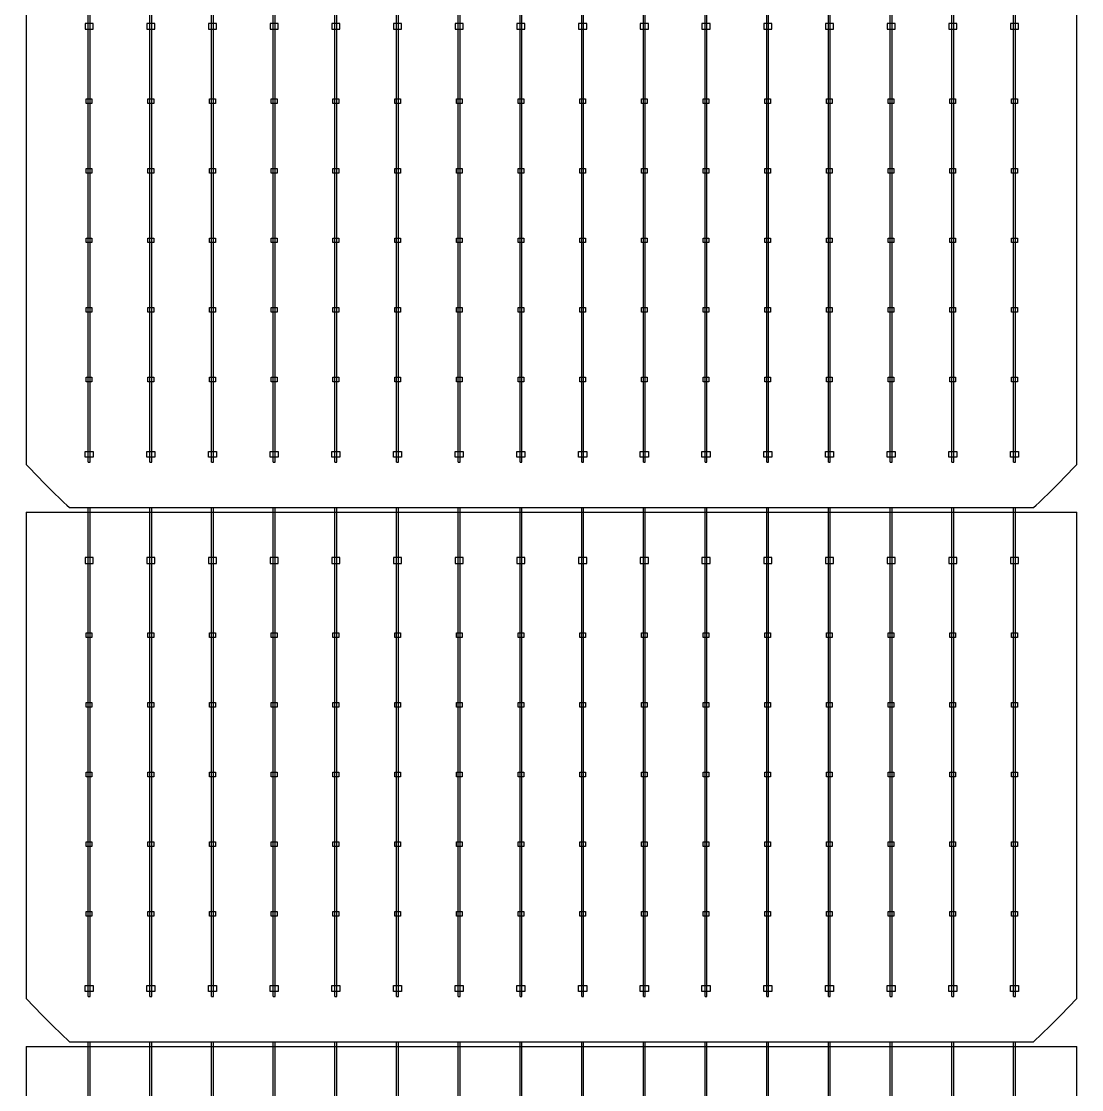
# Model space of a CAD drawing. Header units: millimetres. Extents: x 10297564 to 11610295, y -9287743 to -8409454.
# Drawn here: x 10669964 to 10671439, y -9196806 to -9195320 of the extents above; entities that cross this region are included whole.
import ezdxf

# ---------------------------------------------------------------- set-up
doc = ezdxf.new("R2010")
doc.units = ezdxf.units.MM
doc.header["$LTSCALE"] = 100
doc.layers.add('TEXTLINE', color=1, linetype='Continuous')

# ---------------------------------------------------------------- blocks, each defined once
blk = doc.blocks.new('635W')
for p, q in [((10686473.86, -10025107.31), (10686473.86, -10025022.51)), ((10686474.18, -10025107.31), (10686474.18, -10025022.51)), ((10686484.56, -10025107.31), (10686484.56, -10025022.51)), ((10686484.88, -10025107.31), (10686484.88, -10025022.51)), ((10686495.26, -10025107.31), (10686495.26, -10025022.51)), ((10686495.58, -10025107.31), (10686495.58, -10025022.51)), ((10686505.96, -10025107.31), (10686505.96, -10025022.51)), ((10686506.28, -10025107.31), (10686506.28, -10025022.51)), ((10686516.66, -10025107.31), (10686516.66, -10025022.51)), ((10686516.98, -10025107.31), (10686516.98, -10025022.51)), ((10686527.36, -10025107.31), (10686527.36, -10025022.51)), ((10686527.68, -10025107.31), (10686527.68, -10025022.51)), ((10686538.06, -10025107.31), (10686538.06, -10025022.51)), ((10686538.38, -10025107.31), (10686538.38, -10025022.51)), ((10686548.76, -10025107.31), (10686548.76, -10025022.51)), ((10686549.08, -10025107.31), (10686549.08, -10025022.51)), ((10686559.46, -10025107.31), (10686559.46, -10025022.51)), ((10686559.78, -10025107.31), (10686559.78, -10025022.51)), ((10686570.16, -10025107.31), (10686570.16, -10025022.51)), ((10686570.48, -10025107.31), (10686570.48, -10025022.51)), ((10686580.86, -10025107.31), (10686580.86, -10025022.51)), ((10686581.18, -10025107.31), (10686581.18, -10025022.51)), ((10686591.56, -10025107.31), (10686591.56, -10025022.51)), ((10686591.88, -10025107.31), (10686591.88, -10025022.51)), ((10686602.26, -10025107.31), (10686602.26, -10025022.51)), ((10686602.58, -10025107.31), (10686602.58, -10025022.51)), ((10686612.96, -10025107.31), (10686612.96, -10025022.51)), ((10686613.28, -10025107.31), (10686613.28, -10025022.51)), ((10686623.66, -10025107.31), (10686623.66, -10025022.51)), ((10686623.98, -10025107.31), (10686623.98, -10025022.51)), ((10686634.36, -10025107.31), (10686634.36, -10025022.51)), ((10686634.68, -10025107.31), (10686634.68, -10025022.51)), ((10686463.12, -10025115.99), (10686645.32, -10025115.99)), ((10686473.86, -10025199.99), (10686473.86, -10025115.18)), ((10686474.18, -10025199.99), (10686474.18, -10025115.18)), ((10686484.56, -10025199.99), (10686484.56, -10025115.18)), ((10686484.88, -10025199.99), (10686484.88, -10025115.18)), ((10686495.26, -10025199.99), (10686495.26, -10025115.18)), ((10686495.58, -10025199.99), (10686495.58, -10025115.18)), ((10686505.96, -10025199.99), (10686505.96, -10025115.18)), ((10686506.28, -10025199.99), (10686506.28, -10025115.18)), ((10686516.66, -10025199.99), (10686516.66, -10025115.18)), ((10686516.98, -10025199.99), (10686516.98, -10025115.18)), ((10686527.36, -10025199.99), (10686527.36, -10025115.18)), ((10686527.68, -10025199.99), (10686527.68, -10025115.18)), ((10686538.06, -10025199.99), (10686538.06, -10025115.18)), ((10686538.38, -10025199.99), (10686538.38, -10025115.18)), ((10686548.76, -10025199.99), (10686548.76, -10025115.18)), ((10686549.08, -10025199.99), (10686549.08, -10025115.18)), ((10686559.46, -10025199.99), (10686559.46, -10025115.18)), ((10686559.78, -10025199.99), (10686559.78, -10025115.18)), ((10686570.16, -10025199.99), (10686570.16, -10025115.18)), ((10686570.48, -10025199.99), (10686570.48, -10025115.18)), ((10686580.86, -10025199.99), (10686580.86, -10025115.18)), ((10686581.18, -10025199.99), (10686581.18, -10025115.18)), ((10686591.56, -10025199.99), (10686591.56, -10025115.18)), ((10686591.88, -10025199.99), (10686591.88, -10025115.18)), ((10686602.26, -10025199.99), (10686602.26, -10025115.18)), ((10686602.58, -10025199.99), (10686602.58, -10025115.18)), ((10686612.96, -10025199.99), (10686612.96, -10025115.18)), ((10686613.28, -10025199.99), (10686613.28, -10025115.18)), ((10686623.66, -10025199.99), (10686623.66, -10025115.18)), ((10686623.98, -10025199.99), (10686623.98, -10025115.18)), ((10686634.36, -10025199.99), (10686634.36, -10025115.18)), ((10686634.68, -10025199.99), (10686634.68, -10025115.18)), ((10686463.12, -10025208.66), (10686645.32, -10025208.66)), ((10686473.86, -10025292.66), (10686473.86, -10025207.86)), ((10686474.18, -10025292.66), (10686474.18, -10025207.86)), ((10686484.56, -10025292.66), (10686484.56, -10025207.86)), ((10686484.88, -10025292.66), (10686484.88, -10025207.86)), ((10686495.26, -10025292.66), (10686495.26, -10025207.86)), ((10686495.58, -10025292.66), (10686495.58, -10025207.86)), ((10686505.96, -10025292.66), (10686505.96, -10025207.86)), ((10686506.28, -10025292.66), (10686506.28, -10025207.86)), ((10686516.66, -10025292.66), (10686516.66, -10025207.86)), ((10686516.98, -10025292.66), (10686516.98, -10025207.86)), ((10686527.36, -10025292.66), (10686527.36, -10025207.86)), ((10686527.68, -10025292.66), (10686527.68, -10025207.86)), ((10686538.06, -10025292.66), (10686538.06, -10025207.86)), ((10686538.38, -10025292.66), (10686538.38, -10025207.86)), ((10686548.76, -10025292.66), (10686548.76, -10025207.86)), ((10686549.08, -10025292.66), (10686549.08, -10025207.86)), ((10686559.46, -10025292.66), (10686559.46, -10025207.86)), ((10686559.78, -10025292.66), (10686559.78, -10025207.86)), ((10686570.16, -10025292.66), (10686570.16, -10025207.86)), ((10686570.48, -10025292.66), (10686570.48, -10025207.86)), ((10686580.86, -10025292.66), (10686580.86, -10025207.86)), ((10686581.18, -10025292.66), (10686581.18, -10025207.86)), ((10686591.56, -10025292.66), (10686591.56, -10025207.86)), ((10686591.88, -10025292.66), (10686591.88, -10025207.86)), ((10686602.26, -10025292.66), (10686602.26, -10025207.86)), ((10686602.58, -10025292.66), (10686602.58, -10025207.86)), ((10686612.96, -10025292.66), (10686612.96, -10025207.86)), ((10686613.28, -10025292.66), (10686613.28, -10025207.86)), ((10686623.66, -10025292.66), (10686623.66, -10025207.86)), ((10686623.98, -10025292.66), (10686623.98, -10025207.86)), ((10686634.36, -10025292.66), (10686634.36, -10025207.86)), ((10686634.68, -10025292.66), (10686634.68, -10025207.86))]:
    blk.add_line(p, q)
for points in [[(10686463.12, -10025023.31), (10686463.12, -10025107.68)], [(10686645.32, -10025107.68), (10686645.32, -10025023.31)], [(10686473.86, -10025107.31), (10686474.18, -10025107.31)], [(10686484.56, -10025107.31), (10686484.88, -10025107.31)], [(10686495.26, -10025107.31), (10686495.58, -10025107.31)], [(10686505.96, -10025107.31), (10686506.28, -10025107.31)], [(10686516.66, -10025107.31), (10686516.98, -10025107.31)], [(10686527.36, -10025107.31), (10686527.68, -10025107.31)], [(10686538.06, -10025107.31), (10686538.38, -10025107.31)], [(10686548.76, -10025107.31), (10686549.08, -10025107.31)], [(10686559.46, -10025107.31), (10686559.78, -10025107.31)], [(10686570.16, -10025107.31), (10686570.48, -10025107.31)], [(10686580.86, -10025107.31), (10686581.18, -10025107.31)], [(10686591.56, -10025107.31), (10686591.88, -10025107.31)], [(10686602.26, -10025107.31), (10686602.58, -10025107.31)], [(10686612.96, -10025107.31), (10686613.28, -10025107.31)], [(10686623.66, -10025107.31), (10686623.98, -10025107.31)], [(10686634.36, -10025107.31), (10686634.68, -10025107.31)], [(10686463.12, -10025115.99), (10686463.12, -10025200.36)], [(10686470.63, -10025115.19), (10686637.82, -10025115.19)], [(10686645.32, -10025200.36), (10686645.32, -10025115.99)], [(10686473.86, -10025199.99), (10686474.18, -10025199.99)], [(10686484.56, -10025199.99), (10686484.88, -10025199.99)], [(10686495.26, -10025199.99), (10686495.58, -10025199.99)], [(10686505.96, -10025199.99), (10686506.28, -10025199.99)], [(10686516.66, -10025199.99), (10686516.98, -10025199.99)], [(10686527.36, -10025199.99), (10686527.68, -10025199.99)], [(10686538.06, -10025199.99), (10686538.38, -10025199.99)], [(10686548.76, -10025199.99), (10686549.08, -10025199.99)], [(10686559.46, -10025199.99), (10686559.78, -10025199.99)], [(10686570.16, -10025199.99), (10686570.48, -10025199.99)], [(10686580.86, -10025199.99), (10686581.18, -10025199.99)], [(10686591.56, -10025199.99), (10686591.88, -10025199.99)], [(10686602.26, -10025199.99), (10686602.58, -10025199.99)], [(10686612.96, -10025199.99), (10686613.28, -10025199.99)], [(10686623.66, -10025199.99), (10686623.98, -10025199.99)], [(10686634.36, -10025199.99), (10686634.68, -10025199.99)], [(10686463.12, -10025208.66), (10686463.12, -10025293.03)], [(10686470.63, -10025207.86), (10686637.82, -10025207.86)], [(10686645.32, -10025293.03), (10686645.32, -10025208.66)]]:
    blk.add_lwpolyline(points)
for points in [[(10686474.72, -10025032.18), (10686474.72, -10025031.18), (10686473.32, -10025031.18), (10686473.32, -10025032.18)], [(10686485.42, -10025032.18), (10686485.42, -10025031.18), (10686484.02, -10025031.18), (10686484.02, -10025032.18)], [(10686496.12, -10025032.18), (10686496.12, -10025031.18), (10686494.72, -10025031.18), (10686494.72, -10025032.18)], [(10686506.82, -10025032.18), (10686506.82, -10025031.18), (10686505.42, -10025031.18), (10686505.42, -10025032.18)], [(10686517.52, -10025032.18), (10686517.52, -10025031.18), (10686516.12, -10025031.18), (10686516.12, -10025032.18)], [(10686528.22, -10025032.18), (10686528.22, -10025031.18), (10686526.82, -10025031.18), (10686526.82, -10025032.18)], [(10686538.92, -10025032.18), (10686538.92, -10025031.18), (10686537.52, -10025031.18), (10686537.52, -10025032.18)], [(10686549.62, -10025032.18), (10686549.62, -10025031.18), (10686548.22, -10025031.18), (10686548.22, -10025032.18)], [(10686560.32, -10025032.18), (10686560.32, -10025031.18), (10686558.92, -10025031.18), (10686558.92, -10025032.18)], [(10686571.02, -10025032.18), (10686571.02, -10025031.18), (10686569.62, -10025031.18), (10686569.62, -10025032.18)], [(10686581.72, -10025032.18), (10686581.72, -10025031.18), (10686580.32, -10025031.18), (10686580.32, -10025032.18)], [(10686592.42, -10025032.18), (10686592.42, -10025031.18), (10686591.02, -10025031.18), (10686591.02, -10025032.18)], [(10686603.12, -10025032.18), (10686603.12, -10025031.18), (10686601.72, -10025031.18), (10686601.72, -10025032.18)], [(10686613.82, -10025032.18), (10686613.82, -10025031.18), (10686612.42, -10025031.18), (10686612.42, -10025032.18)], [(10686624.52, -10025032.18), (10686624.52, -10025031.18), (10686623.12, -10025031.18), (10686623.12, -10025032.18)], [(10686635.22, -10025032.18), (10686635.22, -10025031.18), (10686633.82, -10025031.18), (10686633.82, -10025032.18)], [(10686473.52, -10025044.25), (10686474.52, -10025044.25), (10686474.52, -10025045.05), (10686473.52, -10025045.05)], [(10686484.22, -10025044.25), (10686485.22, -10025044.25), (10686485.22, -10025045.05), (10686484.22, -10025045.05)], [(10686494.92, -10025044.25), (10686495.92, -10025044.25), (10686495.92, -10025045.05), (10686494.92, -10025045.05)], [(10686505.62, -10025044.25), (10686506.62, -10025044.25), (10686506.62, -10025045.05), (10686505.62, -10025045.05)], [(10686516.32, -10025044.25), (10686517.32, -10025044.25), (10686517.32, -10025045.05), (10686516.32, -10025045.05)], [(10686527.02, -10025044.25), (10686528.02, -10025044.25), (10686528.02, -10025045.05), (10686527.02, -10025045.05)], [(10686537.72, -10025044.25), (10686538.72, -10025044.25), (10686538.72, -10025045.05), (10686537.72, -10025045.05)], [(10686548.42, -10025044.25), (10686549.42, -10025044.25), (10686549.42, -10025045.05), (10686548.42, -10025045.05)], [(10686559.12, -10025044.25), (10686560.12, -10025044.25), (10686560.12, -10025045.05), (10686559.12, -10025045.05)], [(10686569.82, -10025044.25), (10686570.82, -10025044.25), (10686570.82, -10025045.05), (10686569.82, -10025045.05)], [(10686580.52, -10025044.25), (10686581.52, -10025044.25), (10686581.52, -10025045.05), (10686580.52, -10025045.05)], [(10686591.22, -10025044.25), (10686592.22, -10025044.25), (10686592.22, -10025045.05), (10686591.22, -10025045.05)], [(10686601.92, -10025044.25), (10686602.92, -10025044.25), (10686602.92, -10025045.05), (10686601.92, -10025045.05)], [(10686612.62, -10025044.25), (10686613.62, -10025044.25), (10686613.62, -10025045.05), (10686612.62, -10025045.05)], [(10686623.32, -10025044.25), (10686624.32, -10025044.25), (10686624.32, -10025045.05), (10686623.32, -10025045.05)], [(10686634.02, -10025044.25), (10686635.02, -10025044.25), (10686635.02, -10025045.05), (10686634.02, -10025045.05)], [(10686473.52, -10025056.33), (10686474.52, -10025056.33), (10686474.52, -10025057.13), (10686473.52, -10025057.13)], [(10686484.22, -10025056.33), (10686485.22, -10025056.33), (10686485.22, -10025057.13), (10686484.22, -10025057.13)], [(10686494.92, -10025056.33), (10686495.92, -10025056.33), (10686495.92, -10025057.13), (10686494.92, -10025057.13)], [(10686505.62, -10025056.33), (10686506.62, -10025056.33), (10686506.62, -10025057.13), (10686505.62, -10025057.13)], [(10686516.32, -10025056.33), (10686517.32, -10025056.33), (10686517.32, -10025057.13), (10686516.32, -10025057.13)], [(10686527.02, -10025056.33), (10686528.02, -10025056.33), (10686528.02, -10025057.13), (10686527.02, -10025057.13)], [(10686537.72, -10025056.33), (10686538.72, -10025056.33), (10686538.72, -10025057.13), (10686537.72, -10025057.13)], [(10686548.42, -10025056.33), (10686549.42, -10025056.33), (10686549.42, -10025057.13), (10686548.42, -10025057.13)], [(10686559.12, -10025056.33), (10686560.12, -10025056.33), (10686560.12, -10025057.13), (10686559.12, -10025057.13)], [(10686569.82, -10025056.33), (10686570.82, -10025056.33), (10686570.82, -10025057.13), (10686569.82, -10025057.13)], [(10686580.52, -10025056.33), (10686581.52, -10025056.33), (10686581.52, -10025057.13), (10686580.52, -10025057.13)], [(10686591.22, -10025056.33), (10686592.22, -10025056.33), (10686592.22, -10025057.13), (10686591.22, -10025057.13)], [(10686601.92, -10025056.33), (10686602.92, -10025056.33), (10686602.92, -10025057.13), (10686601.92, -10025057.13)], [(10686612.62, -10025056.33), (10686613.62, -10025056.33), (10686613.62, -10025057.13), (10686612.62, -10025057.13)], [(10686623.32, -10025056.33), (10686624.32, -10025056.33), (10686624.32, -10025057.13), (10686623.32, -10025057.13)], [(10686634.02, -10025056.33), (10686635.02, -10025056.33), (10686635.02, -10025057.13), (10686634.02, -10025057.13)], [(10686473.52, -10025068.41), (10686474.52, -10025068.41), (10686474.52, -10025069.21), (10686473.52, -10025069.21)], [(10686484.22, -10025068.41), (10686485.22, -10025068.41), (10686485.22, -10025069.21), (10686484.22, -10025069.21)], [(10686494.92, -10025068.41), (10686495.92, -10025068.41), (10686495.92, -10025069.21), (10686494.92, -10025069.21)], [(10686505.62, -10025068.41), (10686506.62, -10025068.41), (10686506.62, -10025069.21), (10686505.62, -10025069.21)], [(10686516.32, -10025068.41), (10686517.32, -10025068.41), (10686517.32, -10025069.21), (10686516.32, -10025069.21)], [(10686527.02, -10025068.41), (10686528.02, -10025068.41), (10686528.02, -10025069.21), (10686527.02, -10025069.21)], [(10686537.72, -10025068.41), (10686538.72, -10025068.41), (10686538.72, -10025069.21), (10686537.72, -10025069.21)], [(10686548.42, -10025068.41), (10686549.42, -10025068.41), (10686549.42, -10025069.21), (10686548.42, -10025069.21)], [(10686559.12, -10025068.41), (10686560.12, -10025068.41), (10686560.12, -10025069.21), (10686559.12, -10025069.21)], [(10686569.82, -10025068.41), (10686570.82, -10025068.41), (10686570.82, -10025069.21), (10686569.82, -10025069.21)], [(10686580.52, -10025068.41), (10686581.52, -10025068.41), (10686581.52, -10025069.21), (10686580.52, -10025069.21)], [(10686591.22, -10025068.41), (10686592.22, -10025068.41), (10686592.22, -10025069.21), (10686591.22, -10025069.21)], [(10686601.92, -10025068.41), (10686602.92, -10025068.41), (10686602.92, -10025069.21), (10686601.92, -10025069.21)], [(10686612.62, -10025068.41), (10686613.62, -10025068.41), (10686613.62, -10025069.21), (10686612.62, -10025069.21)], [(10686623.32, -10025068.41), (10686624.32, -10025068.41), (10686624.32, -10025069.21), (10686623.32, -10025069.21)], [(10686634.02, -10025068.41), (10686635.02, -10025068.41), (10686635.02, -10025069.21), (10686634.02, -10025069.21)], [(10686473.52, -10025080.49), (10686474.52, -10025080.49), (10686474.52, -10025081.29), (10686473.52, -10025081.29)], [(10686484.22, -10025080.49), (10686485.22, -10025080.49), (10686485.22, -10025081.29), (10686484.22, -10025081.29)], [(10686494.92, -10025080.49), (10686495.92, -10025080.49), (10686495.92, -10025081.29), (10686494.92, -10025081.29)], [(10686505.62, -10025080.49), (10686506.62, -10025080.49), (10686506.62, -10025081.29), (10686505.62, -10025081.29)], [(10686516.32, -10025080.49), (10686517.32, -10025080.49), (10686517.32, -10025081.29), (10686516.32, -10025081.29)], [(10686527.02, -10025080.49), (10686528.02, -10025080.49), (10686528.02, -10025081.29), (10686527.02, -10025081.29)], [(10686537.72, -10025080.49), (10686538.72, -10025080.49), (10686538.72, -10025081.29), (10686537.72, -10025081.29)], [(10686548.42, -10025080.49), (10686549.42, -10025080.49), (10686549.42, -10025081.29), (10686548.42, -10025081.29)], [(10686559.12, -10025080.49), (10686560.12, -10025080.49), (10686560.12, -10025081.29), (10686559.12, -10025081.29)], [(10686569.82, -10025080.49), (10686570.82, -10025080.49), (10686570.82, -10025081.29), (10686569.82, -10025081.29)], [(10686580.52, -10025080.49), (10686581.52, -10025080.49), (10686581.52, -10025081.29), (10686580.52, -10025081.29)], [(10686591.22, -10025080.49), (10686592.22, -10025080.49), (10686592.22, -10025081.29), (10686591.22, -10025081.29)], [(10686601.92, -10025080.49), (10686602.92, -10025080.49), (10686602.92, -10025081.29), (10686601.92, -10025081.29)], [(10686612.62, -10025080.49), (10686613.62, -10025080.49), (10686613.62, -10025081.29), (10686612.62, -10025081.29)], [(10686623.32, -10025080.49), (10686624.32, -10025080.49), (10686624.32, -10025081.29), (10686623.32, -10025081.29)], [(10686634.02, -10025080.49), (10686635.02, -10025080.49), (10686635.02, -10025081.29), (10686634.02, -10025081.29)], [(10686473.52, -10025092.57), (10686474.52, -10025092.57), (10686474.52, -10025093.37), (10686473.52, -10025093.37)], [(10686484.22, -10025092.57), (10686485.22, -10025092.57), (10686485.22, -10025093.37), (10686484.22, -10025093.37)], [(10686494.92, -10025092.57), (10686495.92, -10025092.57), (10686495.92, -10025093.37), (10686494.92, -10025093.37)], [(10686505.62, -10025092.57), (10686506.62, -10025092.57), (10686506.62, -10025093.37), (10686505.62, -10025093.37)], [(10686516.32, -10025092.57), (10686517.32, -10025092.57), (10686517.32, -10025093.37), (10686516.32, -10025093.37)], [(10686527.02, -10025092.57), (10686528.02, -10025092.57), (10686528.02, -10025093.37), (10686527.02, -10025093.37)], [(10686537.72, -10025092.57), (10686538.72, -10025092.57), (10686538.72, -10025093.37), (10686537.72, -10025093.37)], [(10686548.42, -10025092.57), (10686549.42, -10025092.57), (10686549.42, -10025093.37), (10686548.42, -10025093.37)], [(10686559.12, -10025092.57), (10686560.12, -10025092.57), (10686560.12, -10025093.37), (10686559.12, -10025093.37)], [(10686569.82, -10025092.57), (10686570.82, -10025092.57), (10686570.82, -10025093.37), (10686569.82, -10025093.37)], [(10686580.52, -10025092.57), (10686581.52, -10025092.57), (10686581.52, -10025093.37), (10686580.52, -10025093.37)], [(10686591.22, -10025092.57), (10686592.22, -10025092.57), (10686592.22, -10025093.37), (10686591.22, -10025093.37)], [(10686601.92, -10025092.57), (10686602.92, -10025092.57), (10686602.92, -10025093.37), (10686601.92, -10025093.37)], [(10686612.62, -10025092.57), (10686613.62, -10025092.57), (10686613.62, -10025093.37), (10686612.62, -10025093.37)], [(10686623.32, -10025092.57), (10686624.32, -10025092.57), (10686624.32, -10025093.37), (10686623.32, -10025093.37)], [(10686634.02, -10025092.57), (10686635.02, -10025092.57), (10686635.02, -10025093.37), (10686634.02, -10025093.37)], [(10686474.72, -10025105.44), (10686474.72, -10025106.44), (10686473.32, -10025106.44), (10686473.32, -10025105.44)], [(10686485.42, -10025105.44), (10686485.42, -10025106.44), (10686484.02, -10025106.44), (10686484.02, -10025105.44)], [(10686496.12, -10025105.44), (10686496.12, -10025106.44), (10686494.72, -10025106.44), (10686494.72, -10025105.44)], [(10686506.82, -10025105.44), (10686506.82, -10025106.44), (10686505.42, -10025106.44), (10686505.42, -10025105.44)], [(10686517.52, -10025105.44), (10686517.52, -10025106.44), (10686516.12, -10025106.44), (10686516.12, -10025105.44)], [(10686528.22, -10025105.44), (10686528.22, -10025106.44), (10686526.82, -10025106.44), (10686526.82, -10025105.44)], [(10686538.92, -10025105.44), (10686538.92, -10025106.44), (10686537.52, -10025106.44), (10686537.52, -10025105.44)], [(10686549.62, -10025105.44), (10686549.62, -10025106.44), (10686548.22, -10025106.44), (10686548.22, -10025105.44)], [(10686560.32, -10025105.44), (10686560.32, -10025106.44), (10686558.92, -10025106.44), (10686558.92, -10025105.44)], [(10686571.02, -10025105.44), (10686571.02, -10025106.44), (10686569.62, -10025106.44), (10686569.62, -10025105.44)], [(10686581.72, -10025105.44), (10686581.72, -10025106.44), (10686580.32, -10025106.44), (10686580.32, -10025105.44)], [(10686592.42, -10025105.44), (10686592.42, -10025106.44), (10686591.02, -10025106.44), (10686591.02, -10025105.44)], [(10686603.12, -10025105.44), (10686603.12, -10025106.44), (10686601.72, -10025106.44), (10686601.72, -10025105.44)], [(10686613.82, -10025105.44), (10686613.82, -10025106.44), (10686612.42, -10025106.44), (10686612.42, -10025105.44)], [(10686624.52, -10025105.44), (10686624.52, -10025106.44), (10686623.12, -10025106.44), (10686623.12, -10025105.44)], [(10686635.22, -10025105.44), (10686635.22, -10025106.44), (10686633.82, -10025106.44), (10686633.82, -10025105.44)], [(10686474.72, -10025124.86), (10686474.72, -10025123.86), (10686473.32, -10025123.86), (10686473.32, -10025124.86)], [(10686485.42, -10025124.86), (10686485.42, -10025123.86), (10686484.02, -10025123.86), (10686484.02, -10025124.86)], [(10686496.12, -10025124.86), (10686496.12, -10025123.86), (10686494.72, -10025123.86), (10686494.72, -10025124.86)], [(10686506.82, -10025124.86), (10686506.82, -10025123.86), (10686505.42, -10025123.86), (10686505.42, -10025124.86)], [(10686517.52, -10025124.86), (10686517.52, -10025123.86), (10686516.12, -10025123.86), (10686516.12, -10025124.86)], [(10686528.22, -10025124.86), (10686528.22, -10025123.86), (10686526.82, -10025123.86), (10686526.82, -10025124.86)], [(10686538.92, -10025124.86), (10686538.92, -10025123.86), (10686537.52, -10025123.86), (10686537.52, -10025124.86)], [(10686549.62, -10025124.86), (10686549.62, -10025123.86), (10686548.22, -10025123.86), (10686548.22, -10025124.86)], [(10686560.32, -10025124.86), (10686560.32, -10025123.86), (10686558.92, -10025123.86), (10686558.92, -10025124.86)], [(10686571.02, -10025124.86), (10686571.02, -10025123.86), (10686569.62, -10025123.86), (10686569.62, -10025124.86)], [(10686581.72, -10025124.86), (10686581.72, -10025123.86), (10686580.32, -10025123.86), (10686580.32, -10025124.86)], [(10686592.42, -10025124.86), (10686592.42, -10025123.86), (10686591.02, -10025123.86), (10686591.02, -10025124.86)], [(10686603.12, -10025124.86), (10686603.12, -10025123.86), (10686601.72, -10025123.86), (10686601.72, -10025124.86)], [(10686613.82, -10025124.86), (10686613.82, -10025123.86), (10686612.42, -10025123.86), (10686612.42, -10025124.86)], [(10686624.52, -10025124.86), (10686624.52, -10025123.86), (10686623.12, -10025123.86), (10686623.12, -10025124.86)], [(10686635.22, -10025124.86), (10686635.22, -10025123.86), (10686633.82, -10025123.86), (10686633.82, -10025124.86)], [(10686473.52, -10025136.93), (10686474.52, -10025136.93), (10686474.52, -10025137.73), (10686473.52, -10025137.73)], [(10686484.22, -10025136.93), (10686485.22, -10025136.93), (10686485.22, -10025137.73), (10686484.22, -10025137.73)], [(10686494.92, -10025136.93), (10686495.92, -10025136.93), (10686495.92, -10025137.73), (10686494.92, -10025137.73)], [(10686505.62, -10025136.93), (10686506.62, -10025136.93), (10686506.62, -10025137.73), (10686505.62, -10025137.73)], [(10686516.32, -10025136.93), (10686517.32, -10025136.93), (10686517.32, -10025137.73), (10686516.32, -10025137.73)], [(10686527.02, -10025136.93), (10686528.02, -10025136.93), (10686528.02, -10025137.73), (10686527.02, -10025137.73)], [(10686537.72, -10025136.93), (10686538.72, -10025136.93), (10686538.72, -10025137.73), (10686537.72, -10025137.73)], [(10686548.42, -10025136.93), (10686549.42, -10025136.93), (10686549.42, -10025137.73), (10686548.42, -10025137.73)], [(10686559.12, -10025136.93), (10686560.12, -10025136.93), (10686560.12, -10025137.73), (10686559.12, -10025137.73)], [(10686569.82, -10025136.93), (10686570.82, -10025136.93), (10686570.82, -10025137.73), (10686569.82, -10025137.73)], [(10686580.52, -10025136.93), (10686581.52, -10025136.93), (10686581.52, -10025137.73), (10686580.52, -10025137.73)], [(10686591.22, -10025136.93), (10686592.22, -10025136.93), (10686592.22, -10025137.73), (10686591.22, -10025137.73)], [(10686601.92, -10025136.93), (10686602.92, -10025136.93), (10686602.92, -10025137.73), (10686601.92, -10025137.73)], [(10686612.62, -10025136.93), (10686613.62, -10025136.93), (10686613.62, -10025137.73), (10686612.62, -10025137.73)], [(10686623.32, -10025136.93), (10686624.32, -10025136.93), (10686624.32, -10025137.73), (10686623.32, -10025137.73)], [(10686634.02, -10025136.93), (10686635.02, -10025136.93), (10686635.02, -10025137.73), (10686634.02, -10025137.73)], [(10686473.52, -10025149.01), (10686474.52, -10025149.01), (10686474.52, -10025149.81), (10686473.52, -10025149.81)], [(10686484.22, -10025149.01), (10686485.22, -10025149.01), (10686485.22, -10025149.81), (10686484.22, -10025149.81)], [(10686494.92, -10025149.01), (10686495.92, -10025149.01), (10686495.92, -10025149.81), (10686494.92, -10025149.81)], [(10686505.62, -10025149.01), (10686506.62, -10025149.01), (10686506.62, -10025149.81), (10686505.62, -10025149.81)], [(10686516.32, -10025149.01), (10686517.32, -10025149.01), (10686517.32, -10025149.81), (10686516.32, -10025149.81)], [(10686527.02, -10025149.01), (10686528.02, -10025149.01), (10686528.02, -10025149.81), (10686527.02, -10025149.81)], [(10686537.72, -10025149.01), (10686538.72, -10025149.01), (10686538.72, -10025149.81), (10686537.72, -10025149.81)], [(10686548.42, -10025149.01), (10686549.42, -10025149.01), (10686549.42, -10025149.81), (10686548.42, -10025149.81)], [(10686559.12, -10025149.01), (10686560.12, -10025149.01), (10686560.12, -10025149.81), (10686559.12, -10025149.81)], [(10686569.82, -10025149.01), (10686570.82, -10025149.01), (10686570.82, -10025149.81), (10686569.82, -10025149.81)], [(10686580.52, -10025149.01), (10686581.52, -10025149.01), (10686581.52, -10025149.81), (10686580.52, -10025149.81)], [(10686591.22, -10025149.01), (10686592.22, -10025149.01), (10686592.22, -10025149.81), (10686591.22, -10025149.81)], [(10686601.92, -10025149.01), (10686602.92, -10025149.01), (10686602.92, -10025149.81), (10686601.92, -10025149.81)], [(10686612.62, -10025149.01), (10686613.62, -10025149.01), (10686613.62, -10025149.81), (10686612.62, -10025149.81)], [(10686623.32, -10025149.01), (10686624.32, -10025149.01), (10686624.32, -10025149.81), (10686623.32, -10025149.81)], [(10686634.02, -10025149.01), (10686635.02, -10025149.01), (10686635.02, -10025149.81), (10686634.02, -10025149.81)], [(10686473.52, -10025161.09), (10686474.52, -10025161.09), (10686474.52, -10025161.89), (10686473.52, -10025161.89)], [(10686484.22, -10025161.09), (10686485.22, -10025161.09), (10686485.22, -10025161.89), (10686484.22, -10025161.89)], [(10686494.92, -10025161.09), (10686495.92, -10025161.09), (10686495.92, -10025161.89), (10686494.92, -10025161.89)], [(10686505.62, -10025161.09), (10686506.62, -10025161.09), (10686506.62, -10025161.89), (10686505.62, -10025161.89)], [(10686516.32, -10025161.09), (10686517.32, -10025161.09), (10686517.32, -10025161.89), (10686516.32, -10025161.89)], [(10686527.02, -10025161.09), (10686528.02, -10025161.09), (10686528.02, -10025161.89), (10686527.02, -10025161.89)], [(10686537.72, -10025161.09), (10686538.72, -10025161.09), (10686538.72, -10025161.89), (10686537.72, -10025161.89)], [(10686548.42, -10025161.09), (10686549.42, -10025161.09), (10686549.42, -10025161.89), (10686548.42, -10025161.89)], [(10686559.12, -10025161.09), (10686560.12, -10025161.09), (10686560.12, -10025161.89), (10686559.12, -10025161.89)], [(10686569.82, -10025161.09), (10686570.82, -10025161.09), (10686570.82, -10025161.89), (10686569.82, -10025161.89)], [(10686580.52, -10025161.09), (10686581.52, -10025161.09), (10686581.52, -10025161.89), (10686580.52, -10025161.89)], [(10686591.22, -10025161.09), (10686592.22, -10025161.09), (10686592.22, -10025161.89), (10686591.22, -10025161.89)], [(10686601.92, -10025161.09), (10686602.92, -10025161.09), (10686602.92, -10025161.89), (10686601.92, -10025161.89)], [(10686612.62, -10025161.09), (10686613.62, -10025161.09), (10686613.62, -10025161.89), (10686612.62, -10025161.89)], [(10686623.32, -10025161.09), (10686624.32, -10025161.09), (10686624.32, -10025161.89), (10686623.32, -10025161.89)], [(10686634.02, -10025161.09), (10686635.02, -10025161.09), (10686635.02, -10025161.89), (10686634.02, -10025161.89)], [(10686473.52, -10025173.17), (10686474.52, -10025173.17), (10686474.52, -10025173.97), (10686473.52, -10025173.97)], [(10686484.22, -10025173.17), (10686485.22, -10025173.17), (10686485.22, -10025173.97), (10686484.22, -10025173.97)], [(10686494.92, -10025173.17), (10686495.92, -10025173.17), (10686495.92, -10025173.97), (10686494.92, -10025173.97)], [(10686505.62, -10025173.17), (10686506.62, -10025173.17), (10686506.62, -10025173.97), (10686505.62, -10025173.97)], [(10686516.32, -10025173.17), (10686517.32, -10025173.17), (10686517.32, -10025173.97), (10686516.32, -10025173.97)], [(10686527.02, -10025173.17), (10686528.02, -10025173.17), (10686528.02, -10025173.97), (10686527.02, -10025173.97)], [(10686537.72, -10025173.17), (10686538.72, -10025173.17), (10686538.72, -10025173.97), (10686537.72, -10025173.97)], [(10686548.42, -10025173.17), (10686549.42, -10025173.17), (10686549.42, -10025173.97), (10686548.42, -10025173.97)], [(10686559.12, -10025173.17), (10686560.12, -10025173.17), (10686560.12, -10025173.97), (10686559.12, -10025173.97)], [(10686569.82, -10025173.17), (10686570.82, -10025173.17), (10686570.82, -10025173.97), (10686569.82, -10025173.97)], [(10686580.52, -10025173.17), (10686581.52, -10025173.17), (10686581.52, -10025173.97), (10686580.52, -10025173.97)], [(10686591.22, -10025173.17), (10686592.22, -10025173.17), (10686592.22, -10025173.97), (10686591.22, -10025173.97)], [(10686601.92, -10025173.17), (10686602.92, -10025173.17), (10686602.92, -10025173.97), (10686601.92, -10025173.97)], [(10686612.62, -10025173.17), (10686613.62, -10025173.17), (10686613.62, -10025173.97), (10686612.62, -10025173.97)], [(10686623.32, -10025173.17), (10686624.32, -10025173.17), (10686624.32, -10025173.97), (10686623.32, -10025173.97)], [(10686634.02, -10025173.17), (10686635.02, -10025173.17), (10686635.02, -10025173.97), (10686634.02, -10025173.97)], [(10686473.52, -10025185.25), (10686474.52, -10025185.25), (10686474.52, -10025186.05), (10686473.52, -10025186.05)], [(10686484.22, -10025185.25), (10686485.22, -10025185.25), (10686485.22, -10025186.05), (10686484.22, -10025186.05)], [(10686494.92, -10025185.25), (10686495.92, -10025185.25), (10686495.92, -10025186.05), (10686494.92, -10025186.05)], [(10686505.62, -10025185.25), (10686506.62, -10025185.25), (10686506.62, -10025186.05), (10686505.62, -10025186.05)], [(10686516.32, -10025185.25), (10686517.32, -10025185.25), (10686517.32, -10025186.05), (10686516.32, -10025186.05)], [(10686527.02, -10025185.25), (10686528.02, -10025185.25), (10686528.02, -10025186.05), (10686527.02, -10025186.05)], [(10686537.72, -10025185.25), (10686538.72, -10025185.25), (10686538.72, -10025186.05), (10686537.72, -10025186.05)], [(10686548.42, -10025185.25), (10686549.42, -10025185.25), (10686549.42, -10025186.05), (10686548.42, -10025186.05)], [(10686559.12, -10025185.25), (10686560.12, -10025185.25), (10686560.12, -10025186.05), (10686559.12, -10025186.05)], [(10686569.82, -10025185.25), (10686570.82, -10025185.25), (10686570.82, -10025186.05), (10686569.82, -10025186.05)], [(10686580.52, -10025185.25), (10686581.52, -10025185.25), (10686581.52, -10025186.05), (10686580.52, -10025186.05)], [(10686591.22, -10025185.25), (10686592.22, -10025185.25), (10686592.22, -10025186.05), (10686591.22, -10025186.05)], [(10686601.92, -10025185.25), (10686602.92, -10025185.25), (10686602.92, -10025186.05), (10686601.92, -10025186.05)], [(10686612.62, -10025185.25), (10686613.62, -10025185.25), (10686613.62, -10025186.05), (10686612.62, -10025186.05)], [(10686623.32, -10025185.25), (10686624.32, -10025185.25), (10686624.32, -10025186.05), (10686623.32, -10025186.05)], [(10686634.02, -10025185.25), (10686635.02, -10025185.25), (10686635.02, -10025186.05), (10686634.02, -10025186.05)], [(10686474.72, -10025198.12), (10686474.72, -10025199.12), (10686473.32, -10025199.12), (10686473.32, -10025198.12)], [(10686485.42, -10025198.12), (10686485.42, -10025199.12), (10686484.02, -10025199.12), (10686484.02, -10025198.12)], [(10686496.12, -10025198.12), (10686496.12, -10025199.12), (10686494.72, -10025199.12), (10686494.72, -10025198.12)], [(10686506.82, -10025198.12), (10686506.82, -10025199.12), (10686505.42, -10025199.12), (10686505.42, -10025198.12)], [(10686517.52, -10025198.12), (10686517.52, -10025199.12), (10686516.12, -10025199.12), (10686516.12, -10025198.12)], [(10686528.22, -10025198.12), (10686528.22, -10025199.12), (10686526.82, -10025199.12), (10686526.82, -10025198.12)], [(10686538.92, -10025198.12), (10686538.92, -10025199.12), (10686537.52, -10025199.12), (10686537.52, -10025198.12)], [(10686549.62, -10025198.12), (10686549.62, -10025199.12), (10686548.22, -10025199.12), (10686548.22, -10025198.12)], [(10686560.32, -10025198.12), (10686560.32, -10025199.12), (10686558.92, -10025199.12), (10686558.92, -10025198.12)], [(10686571.02, -10025198.12), (10686571.02, -10025199.12), (10686569.62, -10025199.12), (10686569.62, -10025198.12)], [(10686581.72, -10025198.12), (10686581.72, -10025199.12), (10686580.32, -10025199.12), (10686580.32, -10025198.12)], [(10686592.42, -10025198.12), (10686592.42, -10025199.12), (10686591.02, -10025199.12), (10686591.02, -10025198.12)], [(10686603.12, -10025198.12), (10686603.12, -10025199.12), (10686601.72, -10025199.12), (10686601.72, -10025198.12)], [(10686613.82, -10025198.12), (10686613.82, -10025199.12), (10686612.42, -10025199.12), (10686612.42, -10025198.12)], [(10686624.52, -10025198.12), (10686624.52, -10025199.12), (10686623.12, -10025199.12), (10686623.12, -10025198.12)], [(10686635.22, -10025198.12), (10686635.22, -10025199.12), (10686633.82, -10025199.12), (10686633.82, -10025198.12)]]:
    blk.add_lwpolyline(points, close=True)
for centre, start, end in [((10686554.12, -10025024.19), 222.5369, 227.4631), ((10686554.32, -10025024.19), 312.5369, 317.4631), ((10686554.12, -10025116.86), 222.5369, 227.4631), ((10686554.32, -10025116.86), 312.5369, 317.4631)]:
    blk.add_arc(centre, 123.5, start, end)

msp = doc.modelspace()

# ---------------------------------------------------------------- wipeouts: each hides what was drawn before it
at = {"linetype": 'ByBlock'}
msp.add_wipeout([(10661157.3, -9184124), (10708842.1, -9184124), (10708842.1, -9214922.7), (10661157.3, -9214922.7)], dxfattribs=at).dxf.layer = 'TEXTLINE'

# ---------------------------------------------------------------- next in the draw order: block references
at = {"linetype": 'Continuous', "xscale": 8.019360487611644, "yscale": 8.019360487611644, "zscale": 8.019360487611644}
msp.add_blockref('635W', (-75028629, 71199016.2), dxfattribs=at)

doc.saveas('drawing.dxf')
